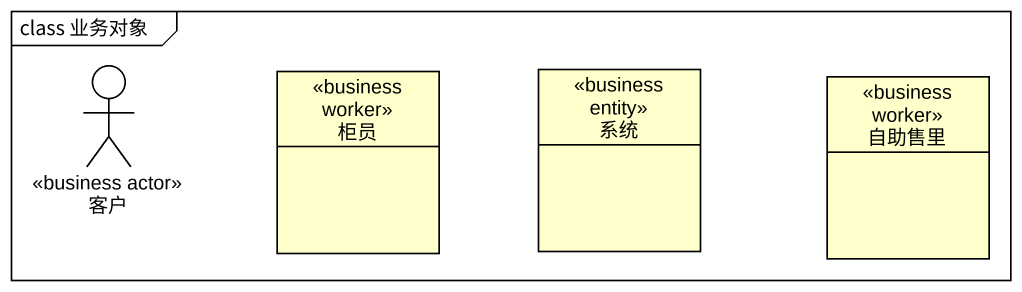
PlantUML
@startuml
mainframe class 业务对象
allowmixing
hide circle
hide empty members
actor 客户 <<business actor>>
class 系统 <<business entity>>
class 柜员 <<business worker>>
class 自助售里 <<business worker>>
@enduml
